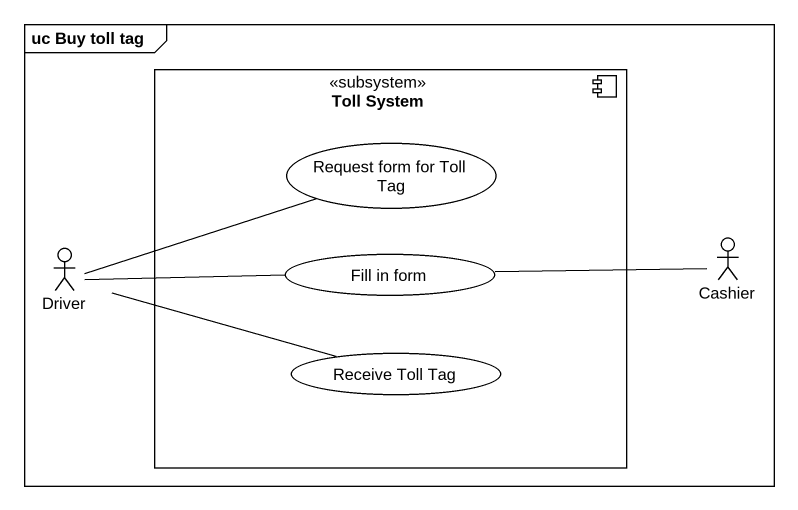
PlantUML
@startuml
mainframe uc Buy toll tag
component "Toll System" as Toll_System <<subsystem>> {
  usecase "Request form for Toll Tag" as Request_form_for_Toll_Tag
  usecase "Fill in form" as Fill_in_form
  usecase "Receive Toll Tag" as Receive_Toll_Tag
}
actor Driver
actor Cashier
Driver -right- Request_form_for_Toll_Tag
Driver -right- Fill_in_form
Driver -right- Receive_Toll_Tag
Cashier -left- Fill_in_form
@enduml
